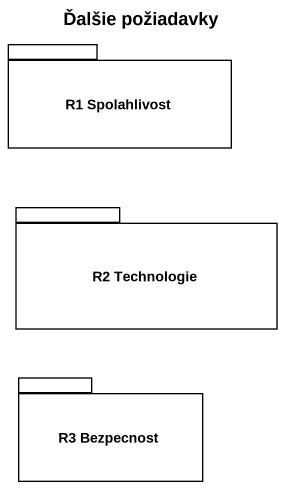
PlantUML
@startuml
title Ďalšie požiadavky
package "R1 Spolahlivost" as R1_Spolahlivost {
}
package "R2 Technologie" as R2_Technologie {
}
package "R3 Bezpecnost" as R3_Bezpecnost {
}
@enduml
